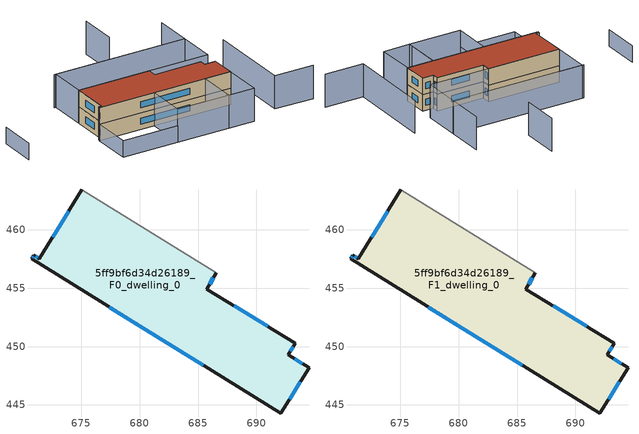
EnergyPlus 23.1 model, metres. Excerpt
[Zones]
5ff9bf6d34d26189_F0_dwelling_0
 floor ground (EU_floor_Construction): 686.58,456.29 685.74,454.92 693.32,450.28 692.71,449.28 694.5,448.19 692.1,444.27 670.75,457.5 670.95,457.82 671.43,457.52 675.05,463.44 z0
 wall outside (EU_wall_Construction): 675.05,463.44 671.43,457.52 670.95,457.82 670.75,457.5 692.1,444.27 694.5,448.19 692.71,449.28 693.32,450.28 685.74,454.92 686.58,456.29 z0:3
 wall adiabatic (EU_wall_Construction): 686.58,456.29 675.05,463.44 z0:3
 window (EU_Window_Construction): 692.9,449.59 693.13,449.97 / 693.94,448.53 693.27,448.94 / 692.85,445.49 693.75,446.97 / 677.4,453.37 685.45,448.39 / 670.89,457.72 670.81,457.6 / 671.28,457.61 671.1,457.72 / 673.92,461.59 672.56,459.37 / 686,455.35 686.32,455.87 / 690.96,451.73 688.1,453.47 z0.93:2.07
5ff9bf6d34d26189_F1_dwelling_0
 floor to 5ff9bf6d34d26189_F0_dwelling_0 (EU_floor_Construction): 686.58,456.29 685.74,454.92 693.32,450.28 692.71,449.28 694.5,448.19 692.1,444.27 670.75,457.5 670.95,457.82 671.43,457.52 675.05,463.44 z3
 wall outside (EU_wall_Construction): 675.05,463.44 671.43,457.52 670.95,457.82 670.75,457.5 692.1,444.27 694.5,448.19 692.71,449.28 693.32,450.28 685.74,454.92 686.58,456.29 z3:6
 wall adiabatic (EU_wall_Construction): 686.58,456.29 675.05,463.44 z3:6
 window (EU_Window_Construction): 692.9,449.59 693.13,449.97 / 693.94,448.53 693.27,448.94 / 692.85,445.49 693.75,446.97 / 677.4,453.37 685.45,448.39 / 670.89,457.72 670.81,457.6 / 671.28,457.61 671.1,457.72 / 673.92,461.59 672.56,459.37 / 686,455.35 686.32,455.87 / 690.96,451.73 688.1,453.47 z3.93:5.07
 roof outside (EU_roof_Construction): 692.1,444.27 694.5,448.19 692.71,449.28 693.32,450.28 685.74,454.92 686.58,456.29 675.05,463.44 671.43,457.52 670.95,457.82 670.75,457.5 z6
shading: 663.08,470.77 659.39,464.79 / 670.67,457.54 679.6,452.01 / 679.6,452.01 675.79,445.86 / 675.79,445.86 666.86,451.39 / 666.86,451.39 670.67,457.54 z0:3; 700.12,433.24 693.91,437.13 / 693.91,437.13 702.34,450.58 / 703.49,462.31 699.8,456.35 / 698.57,473.6 694.88,467.64 / 688.38,438.18 684.18,440.74 / 684.18,440.74 687.92,446.86 / 687.92,446.86 692.12,444.29 / 692.12,444.29 688.38,438.18 / 679.6,452.02 687.95,446.84 / 687.95,446.84 684.14,440.7 / 684.14,440.7 675.79,445.87 / 675.79,445.87 679.6,452.02 / 678.74,469.4 699.8,456.35 / 699.8,456.35 696.11,450.39 / 696.11,450.39 675.05,463.44 / 675.05,463.44 678.74,469.4 / 699.8,456.35 678.47,469.56 z0:6
[Building]
EU S2 Campaign: North Axis=0; Terrain=City; Solar Distribution=FullExterior
[Site:Location]
Montreal-Trudeau.Intl.AP: Latitude=45.4667; Longitude=-73.75; Time Zone=-5; Elevation=36
[SizingPeriod:WeatherFileDays]
AnnualSizingPeriod: Begin Month=1; Begin Day of Month=1; End Month=12; End Day of Month=31; Day of Week for Start Day=Monday; Use Weather File Daylight Saving Period=No; Use Weather File Rain and Snow Indicators=No
[MATERIAL]
EU_InternalMass_Material: Roughness=MediumRough; Thickness=0.1; Conductivity=1; Density=1800; Specific Heat=900; Thermal Absorptance=0.9; Solar Absorptance=0.7; Visible Absorptance=0.7
[MATERIAL:NOMASS] Roughness=MediumRough; Thermal Absorptance=0.9; Solar Absorptance=0.7; Visible Absorptance=0.7
Name | Thermal Resistance
EU_wall_NoMass; EU_floor_NoMass | 1.51479
EU_roof_NoMass | 2.84114
[WINDOWMATERIAL:SIMPLEGLAZINGSYSTEM]
EU_Window_SimpleGlazing: UFactor=3.53504; Solar Heat Gain Coefficient=0.8; Visible Transmittance=0.8
[CONSTRUCTION]
EU_wall_Construction: EU_wall_NoMass
EU_roof_Construction: EU_roof_NoMass
EU_floor_Construction: EU_floor_NoMass
EU_Window_Construction: EU_Window_SimpleGlazing
EU_InternalMass_Construction: EU_InternalMass_Material
[ZONE] Type=1; Multiplier=1; Ceiling Height=autocalculate; Floor Area=autocalculate; Part of Total Floor Area=Yes
Name | Volume
5ff9bf6d34d26189_F0_dwelling_0 | 479.884
5ff9bf6d34d26189_F1_dwelling_0 | 479.881
[INTERNALMASS] Construction=EU_InternalMass_Construction; Surface Area=159.961
Name | Zone or ZoneList
5ff9bf6d34d26189_F0_dwelling_0_EU_InternalMass | 5ff9bf6d34d26189_F0_dwelling_0
5ff9bf6d34d26189_F1_dwelling_0_EU_InternalMass | 5ff9bf6d34d26189_F1_dwelling_0
[OTHEREQUIPMENT] Fuel Type=Electricity; Design Level Calculation Method=Watts/Area; Power per Zone Floor Area=1; Fraction Latent=0; Fraction Radiant=0; Fraction Lost=0; Carbon Dioxide Generation Rate=0; EndUse Subcategory=EU_Step8_InternalGains
Name | Zone or ZoneList or Space or SpaceList | Schedule
EU_Step8_InternalGain_5ff9bf6d34d26189_F0_dwelling_0_f000 | 5ff9bf6d34d26189_F0_dwelling_0 | EU_Step8_GainSchedule_5ff9bf6d34d26189_F0_dwelling_0_f000
EU_Step8_InternalGain_5ff9bf6d34d26189_F1_dwelling_0_f000 | 5ff9bf6d34d26189_F1_dwelling_0 | EU_Step8_GainSchedule_5ff9bf6d34d26189_F1_dwelling_0_f000
[ZONEVENTILATION:DESIGNFLOWRATE] Schedule=EU_AlwaysOn; Design Flow Rate Calculation Method=AirChanges/Hour; Air Changes per Hour=0.775154; Ventilation Type=Natural; Fan Pressure Rise=0; Fan Total Efficiency=1; Constant Term Coefficient=1; Temperature Term Coefficient=0; Velocity Term Coefficient=0; Velocity Squared Term Coefficient=0; Minimum Indoor Temperature=-100; Maximum Indoor Temperature=100; Delta Temperature=-100; Minimum Outdoor Temperature=-100; Maximum Outdoor Temperature=100; Maximum Wind Speed=40
Name | Zone or ZoneList or Space or SpaceList
EU_ConstantAir_5ff9bf6d34d26189_F0_dwelling_0 | 5ff9bf6d34d26189_F0_dwelling_0
EU_ConstantAir_5ff9bf6d34d26189_F1_dwelling_0 | 5ff9bf6d34d26189_F1_dwelling_0
[HVACTEMPLATE:THERMOSTAT] Constant Heating Setpoint=20; Constant Cooling Setpoint=50
EU_HeatOnly_5ff9bf6d34d26189_F0_dwelling_0; EU_HeatOnly_5ff9bf6d34d26189_F1_dwelling_0
[HVACTEMPLATE:ZONE:IDEALLOADSAIRSYSTEM] System Availability Schedule=EU_AlwaysOn; Maximum Heating Supply Air Temperature=50; Minimum Cooling Supply Air Temperature=13; Maximum Heating Supply Air Humidity Ratio=0.0156; Minimum Cooling Supply Air Humidity Ratio=0.0077; Heating Limit=NoLimit; Cooling Limit=NoLimit; Heating Availability Schedule=EU_AlwaysOn; Cooling Availability Schedule=EU_CoolingOff; Dehumidification Control Type=ConstantSensibleHeatRatio; Cooling Sensible Heat Ratio=0.7; Dehumidification Setpoint=60; Humidification Control Type=None; Humidification Setpoint=30; Outdoor Air Method=None; Outdoor Air Flow Rate per Person=0.00944; Outdoor Air Flow Rate per Zone Floor Area=0; Outdoor Air Flow Rate per Zone=0; Demand Controlled Ventilation Type=None; Outdoor Air Economizer Type=NoEconomizer; Heat Recovery Type=None; Sensible Heat Recovery Effectiveness=0.7; Latent Heat Recovery Effectiveness=0.65
Name | Template Thermostat
5ff9bf6d34d26189_F0_dwelling_0 | EU_HeatOnly_5ff9bf6d34d26189_F0_dwelling_0
5ff9bf6d34d26189_F1_dwelling_0 | EU_HeatOnly_5ff9bf6d34d26189_F1_dwelling_0
[SIZING:ZONE] Zone Cooling Design Supply Air Temperature Input Method=SupplyAirTemperature; Zone Cooling Design Supply Air Temperature=13; Zone Heating Design Supply Air Temperature Input Method=SupplyAirTemperature; Zone Heating Design Supply Air Temperature=50; Zone Cooling Design Supply Air Humidity Ratio=0.008; Zone Heating Design Supply Air Humidity Ratio=0.008; Cooling Design Air Flow Method=DesignDay; Cooling Design Air Flow Rate=0; Cooling Minimum Air Flow per Zone Floor Area=0.000762; Cooling Minimum Air Flow=0; Cooling Minimum Air Flow Fraction=0.2; Heating Design Air Flow Method=DesignDay; Heating Design Air Flow Rate=0; Heating Maximum Air Flow per Zone Floor Area=0.002032; Heating Maximum Air Flow=0.141576; Heating Maximum Air Flow Fraction=0.3; Account for Dedicated Outdoor Air System=No; Dedicated Outdoor Air System Control Strategy=NeutralSupplyAir; Dedicated Outdoor Air Low Setpoint Temperature for Design=autosize; Dedicated Outdoor Air High Setpoint Temperature for Design=autosize; Zone Load Sizing Method=Sensible Load Only No Latent Load; Zone Latent Cooling Design Supply Air Humidity Ratio Input Method=HumidityRatioDifference; Zone Cooling Design Supply Air Humidity Ratio Difference=0.005; Zone Latent Heating Design Supply Air Humidity Ratio Input Method=HumidityRatioDifference; Zone Humidification Design Supply Air Humidity Ratio Difference=0.005
5ff9bf6d34d26189_F0_dwelling_0; 5ff9bf6d34d26189_F1_dwelling_0
[SCHEDULE:CONSTANT]
Name | Hourly Value
EU_AlwaysOn | 1
EU_CoolingOff | 0
[SCHEDULE:FILE] Column Number=1; Rows to Skip at Top=0; Number of Hours of Data=8760; Column Separator=Comma; Interpolate to Timestep=No; Minutes per Item=60; Adjust Schedule for Daylight Savings=Yes
Name | File
EU_Step8_GainSchedule_5ff9bf6d34d26189_F0_dwelling_0_f000 | ../../schedules/5ff9bf6d34d26189/5ff9bf6d34d26189_F0_dwelling_0_f000_gain.csv
EU_Step8_GainSchedule_5ff9bf6d34d26189_F1_dwelling_0_f000 | ../../schedules/5ff9bf6d34d26189/5ff9bf6d34d26189_F1_dwelling_0_f000_gain.csv
